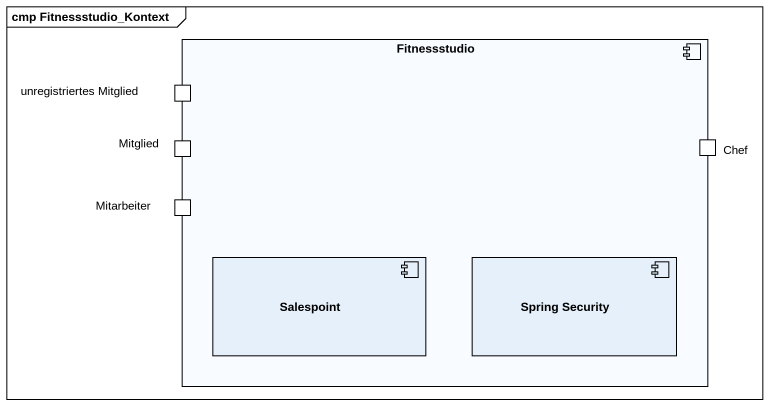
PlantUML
@startuml
mainframe cmp Fitnessstudio_Kontext
component Fitnessstudio {
  port "unregistriertes Mitglied" as unregistriertes_Mitglied
  port Mitglied
  port Chef
  port Mitarbeiter
  component Salespoint
  component "Spring Security" as Spring_Security
}
@enduml
